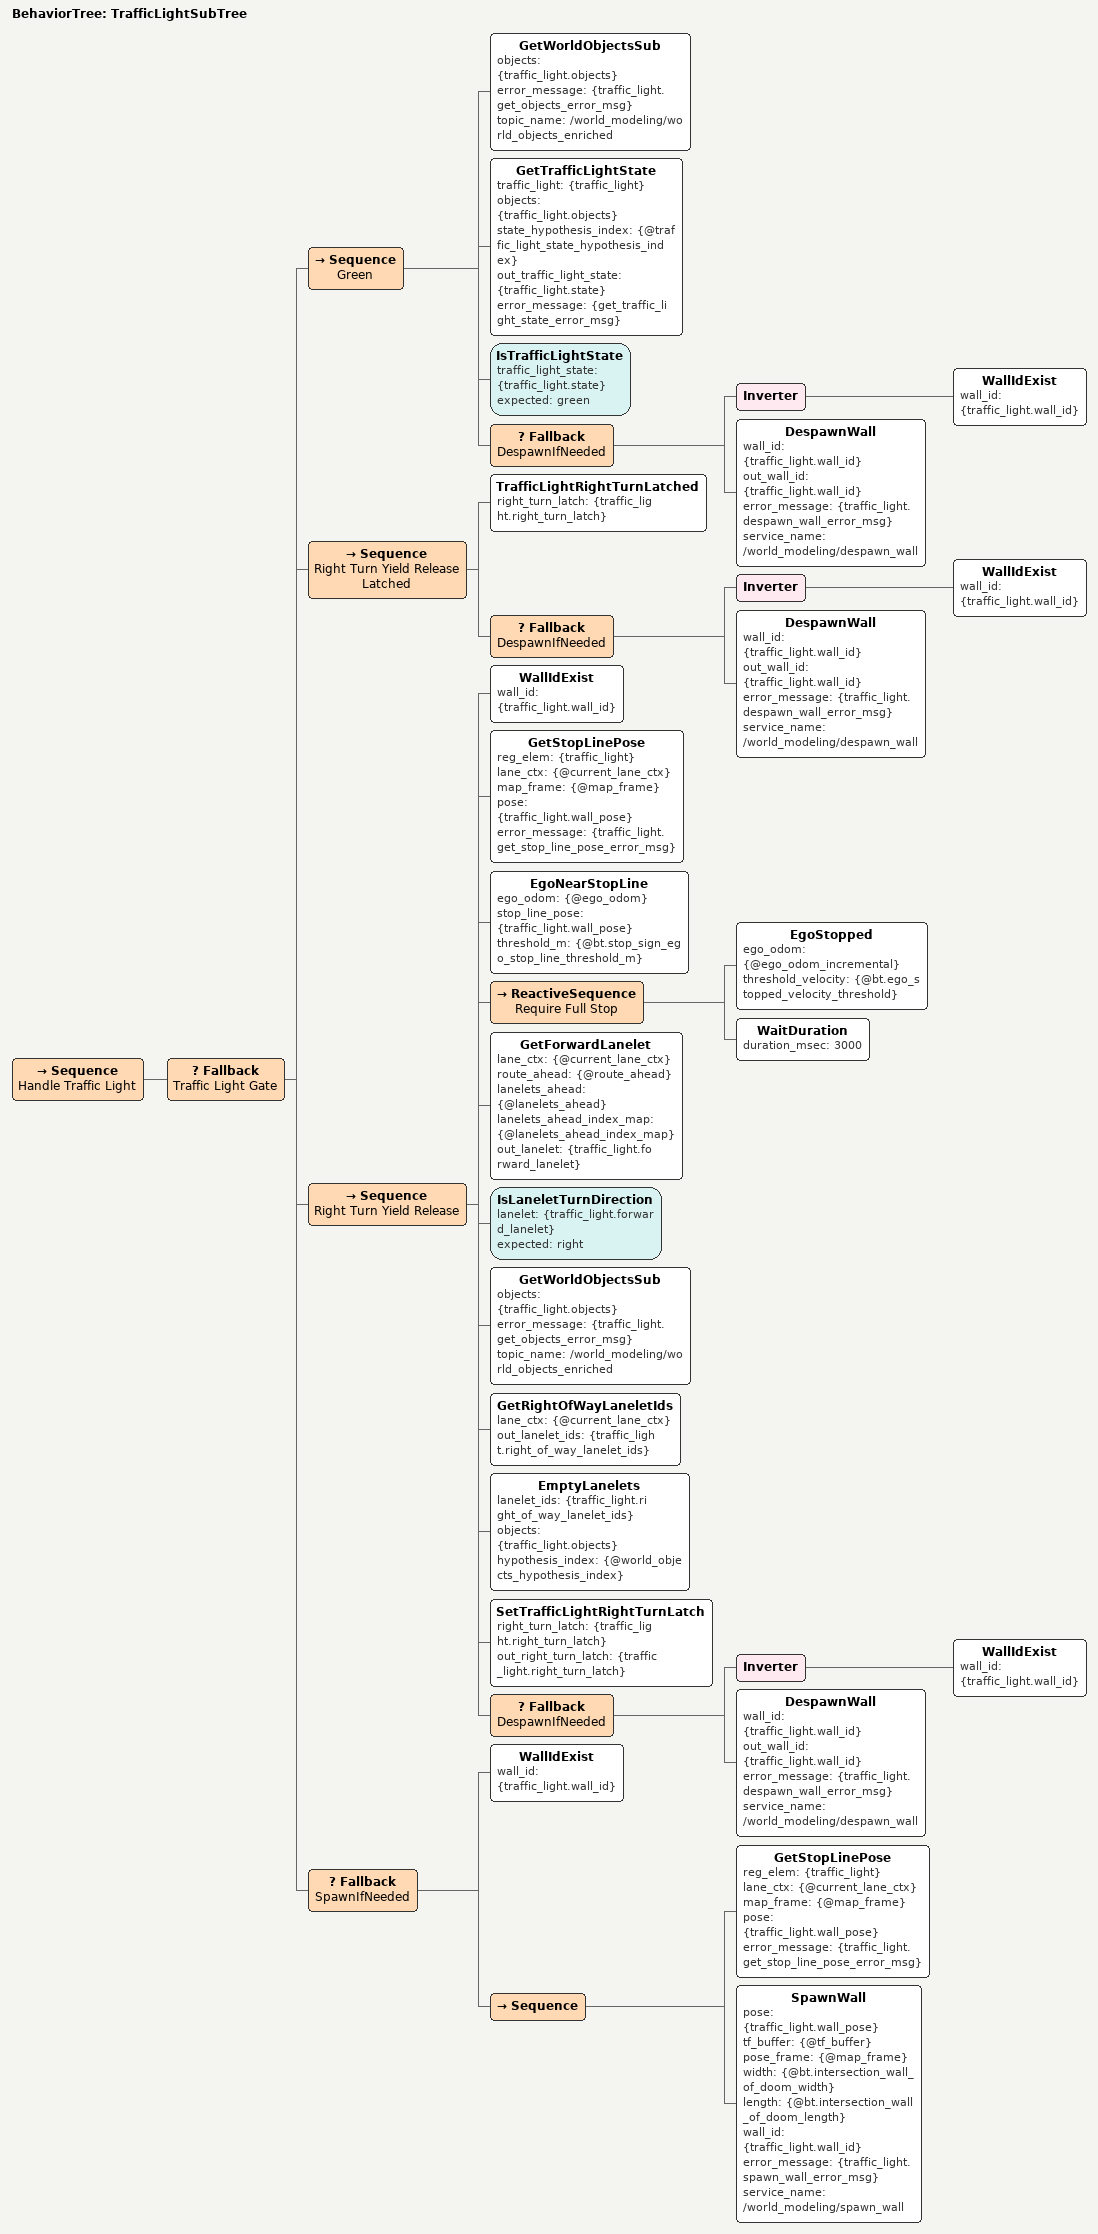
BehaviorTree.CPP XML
<root BTCPP_format="4" main_tree_to_execute="TrafficLightSubTree">
	<BehaviorTree ID="TrafficLightSubTree">
		<Sequence name="Handle Traffic Light">

			<Fallback name="Traffic Light Gate">

				<!-- green: despawn wall and succeed -->
				<Sequence name="Green">
					<GetWorldObjectsSub
						objects="{traffic_light.objects}"
						error_message="{traffic_light.get_objects_error_msg}"
						topic_name="/world_modeling/world_objects_enriched" />

					<GetTrafficLightState
						traffic_light="{traffic_light}"
						objects="{traffic_light.objects}"
						state_hypothesis_index="{@traffic_light_state_hypothesis_index}"
						out_traffic_light_state="{traffic_light.state}"
						error_message="{get_traffic_light_state_error_msg}" />

					<IsTrafficLightState traffic_light_state="{traffic_light.state}"
						expected="green" />

					<!-- only despawn if a wall was previously spawned, then clear wall_id -->
					<Fallback name="DespawnIfNeeded">
						<Inverter>
							<WallIdExist wall_id="{traffic_light.wall_id}" />
						</Inverter>
						<DespawnWall wall_id="{traffic_light.wall_id}"
							out_wall_id="{traffic_light.wall_id}"
							error_message="{traffic_light.despawn_wall_error_msg}"
							service_name="/world_modeling/despawn_wall" />
					</Fallback>
				</Sequence>

	                <Sequence name="Right Turn Yield Release Latched">
	                    <TrafficLightRightTurnLatched
	                        right_turn_latch="{traffic_light.right_turn_latch}" />
					<Fallback name="DespawnIfNeeded">
						<Inverter>
							<WallIdExist wall_id="{traffic_light.wall_id}" />
						</Inverter>
						<DespawnWall wall_id="{traffic_light.wall_id}"
							out_wall_id="{traffic_light.wall_id}"
							error_message="{traffic_light.despawn_wall_error_msg}"
							service_name="/world_modeling/despawn_wall" />
					</Fallback>
				</Sequence>

				<Sequence name="Right Turn Yield Release">
					<WallIdExist wall_id="{traffic_light.wall_id}" />
					<GetStopLinePose
						reg_elem="{traffic_light}"
						lane_ctx="{@current_lane_ctx}"
						map_frame="{@map_frame}"
						pose="{traffic_light.wall_pose}"
						error_message="{traffic_light.get_stop_line_pose_error_msg}" />
					<EgoNearStopLine
						ego_odom="{@ego_odom}"
						stop_line_pose="{traffic_light.wall_pose}"
						threshold_m="{@bt.stop_sign_ego_stop_line_threshold_m}" />
					<ReactiveSequence name="Require Full Stop">
						<EgoStopped
							ego_odom="{@ego_odom_incremental}"
							threshold_velocity="{@bt.ego_stopped_velocity_threshold}" />
						<WaitDuration duration_msec="3000" />
					</ReactiveSequence>
					<GetForwardLanelet
						lane_ctx="{@current_lane_ctx}"
						route_ahead="{@route_ahead}"
						lanelets_ahead="{@lanelets_ahead}"
						lanelets_ahead_index_map="{@lanelets_ahead_index_map}"
						out_lanelet="{traffic_light.forward_lanelet}" />
					<IsLaneletTurnDirection
						lanelet="{traffic_light.forward_lanelet}"
						expected="right" />
					<GetWorldObjectsSub
						objects="{traffic_light.objects}"
						error_message="{traffic_light.get_objects_error_msg}"
						topic_name="/world_modeling/world_objects_enriched" />
					<GetRightOfWayLaneletIds
						lane_ctx="{@current_lane_ctx}"
						out_lanelet_ids="{traffic_light.right_of_way_lanelet_ids}" />
					<EmptyLanelets
						lanelet_ids="{traffic_light.right_of_way_lanelet_ids}"
						objects="{traffic_light.objects}"
						hypothesis_index="{@world_objects_hypothesis_index}" />
	                    <SetTrafficLightRightTurnLatch
	                        right_turn_latch="{traffic_light.right_turn_latch}"
	                        out_right_turn_latch="{traffic_light.right_turn_latch}" />

					<Fallback name="DespawnIfNeeded">
						<Inverter>
							<WallIdExist wall_id="{traffic_light.wall_id}" />
						</Inverter>
						<DespawnWall wall_id="{traffic_light.wall_id}"
							out_wall_id="{traffic_light.wall_id}"
							error_message="{traffic_light.despawn_wall_error_msg}"
							service_name="/world_modeling/despawn_wall" />
					</Fallback>
				</Sequence>

				<!-- fail safe: any non-green state or detection failure => spawn wall (only if not
				already spawned) -->
				<Fallback name="SpawnIfNeeded">
					<WallIdExist wall_id="{traffic_light.wall_id}" />
					<Sequence>
						<GetStopLinePose
							reg_elem="{traffic_light}"
							lane_ctx="{@current_lane_ctx}"
							map_frame="{@map_frame}"
							pose="{traffic_light.wall_pose}"
							error_message="{traffic_light.get_stop_line_pose_error_msg}" />
						<SpawnWall
							pose="{traffic_light.wall_pose}"
							tf_buffer="{@tf_buffer}"
							pose_frame="{@map_frame}"
							width="{@bt.intersection_wall_of_doom_width}"
							length="{@bt.intersection_wall_of_doom_length}"
							wall_id="{traffic_light.wall_id}"
							error_message="{traffic_light.spawn_wall_error_msg}"
							service_name="/world_modeling/spawn_wall" />
					</Sequence>
				</Fallback>

			</Fallback>

		</Sequence>
	</BehaviorTree>

</root>
